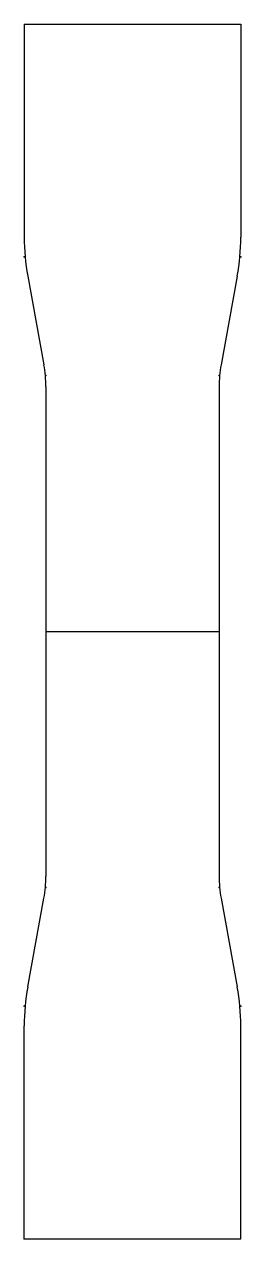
# Model space of a CAD drawing. Header units: centimetres. Extents: x 0 to 2.5, y 0 to 14.
import ezdxf

# ---------------------------------------------------------------- set-up
doc = ezdxf.new("R2010")
doc.units = ezdxf.units.CM
doc.header["$MEASUREMENT"] = 0
doc.layers.add('testSpecimen v3_Sketch1', color=7, linetype='Continuous')

msp = doc.modelspace()

# ---------------------------------------------------------------- linework, layer by layer
at = {"layer": 'testSpecimen v3_Sketch1'}
for p, q in [((0, 14), (2.5, 14)), ((0, 14), (0, 11.546)), ((2.5, 14), (2.5, 11.546)), ((0.041, 11.097), (0.227, 10.075)), ((2.459, 11.097), (2.273, 10.075)), ((0.25, 9.823), (0.25, 4.177)), ((2.25, 9.823), (2.25, 4.177)), ((0.25, 7), (2.25, 7)), ((0.041, 2.903), (0.227, 3.925)), ((2.273, 3.925), (2.459, 2.903)), ((0, 0), (0, 2.454)), ((2.5, 0), (2.5, 2.454)), ((0, 0), (2.5, 0))]:
    msp.add_line(p, q, dxfattribs=at)
for centre, radius, start, end in [((2.5, 11.546), 2.5, 180, 190.3416), ((0, 11.546), 2.5, 349.6584, 0), ((-1.15, 9.823), 1.4, 360, 10.3416), ((3.65, 9.823), 1.4, 169.6584, 180), ((-1.15, 4.177), 1.4, 349.6584, 0), ((3.65, 4.177), 1.4, 180, 190.3416), ((2.5, 2.454), 2.5, 169.6584, 180), ((2.5, 2.454), 2.5, 169.6584, 180), ((0, 2.454), 2.5, 0, 10.3416)]:
    msp.add_arc(centre, radius, start, end, dxfattribs=at)
for p in [(0, 11.32), (2.5, 11.32), (0.25, 9.95), (2.25, 9.95), (0.25, 4.05), (2.25, 4.05), (0, 2.68), (2.5, 2.68), (0, 0)]:
    msp.add_point(p, dxfattribs=at)

doc.saveas('drawing.dxf')
